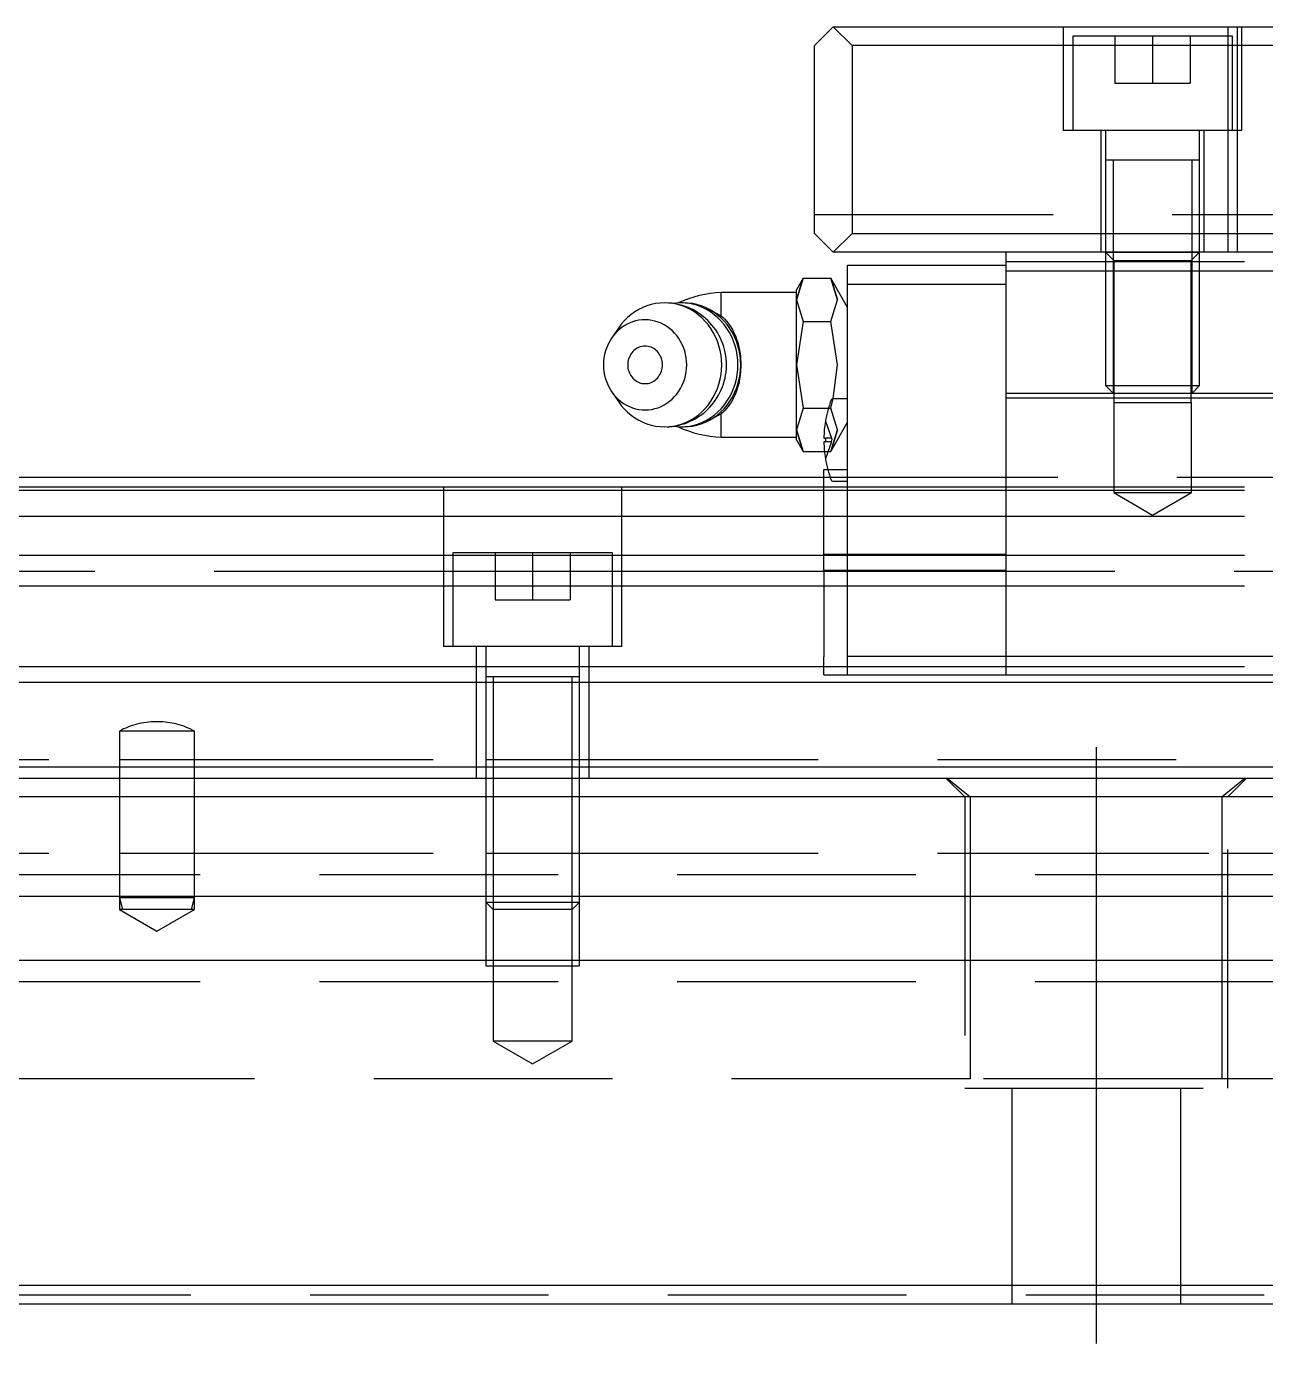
# Model space of a CAD drawing. Extents: x -12 to 975, y -350 to 120.
# Drawn here: x 233.1 to 299, y -318.2 to -247 of the extents above; entities that cross this region are included whole.
import ezdxf

# ---------------------------------------------------------------- set-up
doc = ezdxf.new("R2010")
doc.units = 0
doc.linetypes.add('CENTER', pattern=[50.8, 31.75, -6.35, 6.35, -6.35])
doc.linetypes.add('DASHED', pattern=[19.05, 12.7, -6.35])
doc.layers.get('0').update_dxf_attribs({"linetype": 'CONTINUOUS'})
doc.layers.add('CENTER', color=1, linetype='CENTER')

msp = doc.modelspace()

# ---------------------------------------------------------------- linework, layer by layer
at = {"color": 7, "linetype": 'CONTINUOUS'}
for p, q in [((276, -247.04), (275, -248.04)), ((277, -248.04), (276, -247.04)), ((276, -247.04), (424, -247.04)), ((275, -258.04), (275, -248.04)), ((277, -248.04), (277, -258.04)), ((423, -248.04), (277, -248.04)), ((275, -258.04), (276, -259.04)), ((276, -259.04), (277, -258.04)), ((277, -258.04), (423, -258.04)), ((424, -259.04), (276, -259.04)), ((285.2, -260.04), (285.2, -259.04)), ((276.768, -259.74), (285.2, -259.74)), ((276.768, -260.74), (276.768, -259.74)), ((285.2, -266.54), (285.2, -260.04)), ((285.2, -260.04), (332.8, -260.04)), ((274.4, -260.421), (274.043, -261.04)), ((274.4, -260.421), (274.043, -261.576)), ((274.043, -261.576), (274.043, -261.04)), ((274.401, -260.42), (274.4, -260.421)), ((274.4, -260.421), (275.865, -260.421)), ((276.222, -261.04), (275.865, -260.421)), ((276.222, -261.576), (275.865, -260.421)), ((276.768, -261.985), (276.222, -261.04)), ((276.768, -260.74), (285.2, -260.74)), ((276.768, -280.54), (276.768, -260.74)), ((266.312, -261.83), (266.083, -261.899)), ((266.545, -261.78), (266.312, -261.83)), ((266.781, -261.75), (266.545, -261.78)), ((267.018, -261.74), (266.781, -261.75)), ((267.258, -261.75), (267.018, -261.74)), ((267.256, -261.749), (267.188, -261.744)), ((267.42, -261.764), (267.256, -261.749)), ((267.495, -261.781), (267.258, -261.75)), ((267.583, -261.789), (267.42, -261.764)), ((267.878, -261.74), (267.466, -261.77)), ((267.73, -261.831), (267.495, -261.781)), ((267.744, -261.821), (267.583, -261.789)), ((267.961, -261.901), (267.73, -261.831)), ((267.904, -261.861), (267.744, -261.821)), ((268.117, -261.75), (267.878, -261.74)), ((268.031, -261.74), (267.878, -261.74)), ((268.271, -261.75), (268.031, -261.74)), ((268.355, -261.781), (268.117, -261.75)), ((268.508, -261.781), (268.271, -261.75)), ((268.59, -261.831), (268.355, -261.781)), ((268.743, -261.831), (268.508, -261.781)), ((268.82, -261.902), (268.59, -261.831)), ((268.973, -261.902), (268.743, -261.831)), ((274.043, -261.19), (270.043, -261.19)), ((270.043, -262.427), (270.043, -261.19)), ((274.043, -265.04), (274.043, -261.576)), ((274.043, -261.576), (274.4, -262.731)), ((275.865, -262.731), (276.222, -261.576)), ((265.051, -262.519), (264.876, -262.693)), ((265.238, -262.361), (265.051, -262.519)), ((265.436, -262.219), (265.238, -262.361)), ((265.644, -262.094), (265.436, -262.219)), ((265.86, -261.987), (265.644, -262.094)), ((266.083, -261.899), (265.86, -261.987)), ((268.062, -261.909), (267.904, -261.861)), ((268.185, -261.991), (267.961, -261.901)), ((268.217, -261.965), (268.062, -261.909)), ((268.403, -262.1), (268.185, -261.991)), ((268.369, -262.029), (268.217, -261.965)), ((268.518, -262.1), (268.369, -262.029)), ((268.612, -262.226), (268.403, -262.1)), ((268.663, -262.179), (268.518, -262.1)), ((268.811, -262.37), (268.612, -262.226)), ((268.805, -262.265), (268.663, -262.179)), ((268.941, -262.358), (268.805, -262.265)), ((268.999, -262.531), (268.811, -262.37)), ((269.045, -261.991), (268.82, -261.902)), ((269.073, -262.458), (268.941, -262.358)), ((269.198, -261.991), (268.973, -261.902)), ((269.174, -262.706), (268.999, -262.531)), ((269.262, -262.1), (269.045, -261.991)), ((269.2, -262.564), (269.073, -262.458)), ((269.415, -262.1), (269.198, -261.991)), ((269.471, -262.226), (269.262, -262.1)), ((269.282, -262.031), (270.043, -262.427)), ((269.624, -262.226), (269.415, -262.1)), ((269.67, -262.37), (269.471, -262.226)), ((269.823, -262.37), (269.624, -262.226)), ((269.858, -262.531), (269.67, -262.37)), ((270.011, -262.531), (269.823, -262.37)), ((270.034, -262.707), (269.858, -262.531)), ((270.187, -262.707), (270.011, -262.531)), ((270.043, -262.427), (270.141, -262.518)), ((270.141, -262.518), (270.234, -262.614)), ((264.565, -263.081), (264.201, -263.615)), ((264.556, -263.205), (264.428, -263.332)), ((264.693, -263.089), (264.556, -263.205)), ((264.713, -262.88), (264.565, -263.081)), ((264.838, -262.986), (264.693, -263.089)), ((264.876, -262.693), (264.713, -262.88)), ((264.99, -262.895), (264.838, -262.986)), ((265.148, -262.818), (264.99, -262.895)), ((265.312, -262.753), (265.148, -262.818)), ((265.479, -262.703), (265.312, -262.753)), ((265.649, -262.668), (265.479, -262.703)), ((265.822, -262.647), (265.649, -262.668)), ((265.995, -262.64), (265.822, -262.647)), ((266.169, -262.648), (265.995, -262.64)), ((266.341, -262.671), (266.169, -262.648)), ((266.511, -262.708), (266.341, -262.671)), ((266.678, -262.76), (266.511, -262.708)), ((266.841, -262.826), (266.678, -262.76)), ((266.998, -262.905), (266.841, -262.826)), ((267.149, -262.997), (266.998, -262.905)), ((267.293, -263.102), (267.149, -262.997)), ((267.43, -263.219), (267.293, -263.102)), ((267.557, -263.347), (267.43, -263.219)), ((269.337, -262.897), (269.174, -262.706)), ((269.321, -262.676), (269.2, -262.564)), ((269.437, -262.795), (269.321, -262.676)), ((269.485, -263.1), (269.337, -262.897)), ((269.546, -262.919), (269.437, -262.795)), ((269.618, -263.316), (269.485, -263.1)), ((269.65, -263.048), (269.546, -262.919)), ((269.746, -263.182), (269.65, -263.048)), ((269.836, -263.321), (269.746, -263.182)), ((270.197, -262.897), (270.034, -262.707)), ((270.35, -262.897), (270.187, -262.707)), ((270.345, -263.1), (270.197, -262.897)), ((270.234, -262.614), (270.322, -262.714)), ((270.322, -262.714), (270.406, -262.818)), ((270.478, -263.316), (270.345, -263.1)), ((270.498, -263.1), (270.35, -262.897)), ((270.406, -262.818), (270.485, -262.927)), ((270.485, -262.927), (270.562, -263.044)), ((270.631, -263.316), (270.498, -263.1)), ((270.562, -263.044), (270.633, -263.166)), ((270.633, -263.166), (270.699, -263.292)), ((274.4, -262.731), (274.043, -265.04)), ((274.4, -262.731), (275.865, -262.731)), ((276.222, -265.04), (275.865, -262.731)), ((264.015, -263.939), (263.941, -264.112)), ((264.102, -263.773), (264.015, -263.939)), ((264.201, -263.615), (264.102, -263.773)), ((264.309, -263.469), (264.201, -263.615)), ((264.428, -263.332), (264.309, -263.469)), ((267.674, -263.485), (267.557, -263.347)), ((267.782, -263.633), (267.674, -263.485)), ((267.878, -263.789), (267.782, -263.633)), ((267.962, -263.953), (267.878, -263.789)), ((268.035, -264.124), (267.962, -263.953)), ((269.735, -263.542), (269.618, -263.316)), ((269.835, -263.777), (269.735, -263.542)), ((269.918, -264.02), (269.835, -263.777)), ((269.918, -263.464), (269.836, -263.321)), ((269.993, -263.611), (269.918, -263.464)), ((270.061, -263.762), (269.993, -263.611)), ((270.121, -263.916), (270.061, -263.762)), ((270.173, -264.072), (270.121, -263.916)), ((270.595, -263.542), (270.478, -263.316)), ((270.695, -263.777), (270.595, -263.542)), ((270.748, -263.542), (270.631, -263.316)), ((270.778, -264.02), (270.695, -263.777)), ((270.699, -263.292), (270.76, -263.423)), ((270.848, -263.777), (270.748, -263.542)), ((270.76, -263.423), (270.816, -263.557)), ((270.816, -263.557), (270.859, -263.672)), ((270.931, -264.02), (270.848, -263.777)), ((270.859, -263.672), (270.897, -263.789)), ((270.897, -263.789), (270.932, -263.909)), ((270.932, -263.909), (270.964, -264.03)), ((263.796, -264.66), (263.775, -264.85)), ((263.831, -264.473), (263.796, -264.66)), ((263.879, -264.29), (263.831, -264.473)), ((263.941, -264.112), (263.879, -264.29)), ((265.148, -264.617), (265.117, -264.698)), ((265.185, -264.54), (265.148, -264.617)), ((265.229, -264.466), (265.185, -264.54)), ((265.278, -264.397), (265.229, -264.466)), ((265.332, -264.333), (265.278, -264.397)), ((265.391, -264.274), (265.332, -264.333)), ((265.455, -264.221), (265.391, -264.274)), ((265.523, -264.174), (265.455, -264.221)), ((265.595, -264.134), (265.523, -264.174)), ((265.669, -264.1), (265.595, -264.134)), ((265.746, -264.074), (265.669, -264.1)), ((265.825, -264.055), (265.746, -264.074)), ((265.905, -264.044), (265.825, -264.055)), ((265.985, -264.04), (265.905, -264.044)), ((266.066, -264.044), (265.985, -264.04)), ((266.146, -264.055), (266.066, -264.044)), ((266.224, -264.074), (266.146, -264.055)), ((266.301, -264.1), (266.224, -264.074)), ((266.376, -264.134), (266.301, -264.1)), ((266.447, -264.174), (266.376, -264.134)), ((266.515, -264.221), (266.447, -264.174)), ((266.579, -264.274), (266.515, -264.221)), ((266.639, -264.333), (266.579, -264.274)), ((266.693, -264.397), (266.639, -264.333)), ((266.742, -264.466), (266.693, -264.397)), ((266.785, -264.54), (266.742, -264.466)), ((266.823, -264.617), (266.785, -264.54)), ((266.853, -264.698), (266.823, -264.617)), ((268.095, -264.3), (268.035, -264.124)), ((268.142, -264.481), (268.095, -264.3)), ((268.175, -264.666), (268.142, -264.481)), ((268.196, -264.852), (268.175, -264.666)), ((269.983, -264.27), (269.918, -264.02)), ((270.03, -264.524), (269.983, -264.27)), ((270.058, -264.781), (270.03, -264.524)), ((270.218, -264.231), (270.173, -264.072)), ((270.254, -264.391), (270.218, -264.231)), ((270.283, -264.554), (270.254, -264.391)), ((270.303, -264.717), (270.283, -264.554)), ((270.843, -264.27), (270.778, -264.02)), ((270.889, -264.524), (270.843, -264.27)), ((270.918, -264.781), (270.889, -264.524)), ((270.996, -264.27), (270.931, -264.02)), ((270.964, -264.03), (270.991, -264.154)), ((270.991, -264.154), (271.015, -264.28)), ((271.043, -264.524), (270.996, -264.27)), ((271.015, -264.28), (271.039, -264.43)), ((271.039, -264.43), (271.057, -264.58)), ((271.071, -264.781), (271.043, -264.524)), ((271.057, -264.58), (271.07, -264.733)), ((263.775, -264.85), (263.768, -265.04)), ((263.768, -265.04), (263.775, -265.23)), ((263.775, -265.23), (263.796, -265.42)), ((265.065, -264.953), (265.061, -265.04)), ((265.061, -265.04), (265.065, -265.127)), ((265.075, -264.866), (265.065, -264.953)), ((265.065, -265.127), (265.075, -265.214)), ((265.093, -264.781), (265.075, -264.866)), ((265.075, -265.214), (265.093, -265.299)), ((265.117, -264.698), (265.093, -264.781)), ((265.093, -265.299), (265.117, -265.382)), ((265.117, -265.382), (265.148, -265.463)), ((266.823, -265.463), (266.853, -265.382)), ((266.878, -264.781), (266.853, -264.698)), ((266.853, -265.382), (266.878, -265.299)), ((266.895, -264.866), (266.878, -264.781)), ((266.878, -265.299), (266.895, -265.214)), ((266.906, -264.953), (266.895, -264.866)), ((266.895, -265.214), (266.906, -265.127)), ((266.909, -265.04), (266.906, -264.953)), ((266.906, -265.127), (266.909, -265.04)), ((268.175, -265.414), (268.196, -265.228)), ((268.203, -265.04), (268.196, -264.852)), ((268.196, -265.228), (268.203, -265.04)), ((270.03, -265.556), (270.058, -265.299)), ((270.067, -265.04), (270.058, -264.781)), ((270.058, -265.299), (270.067, -265.04)), ((270.296, -265.424), (270.311, -265.261)), ((270.315, -264.88), (270.303, -264.717)), ((270.311, -265.261), (270.318, -265.097)), ((270.319, -265.04), (270.315, -264.88)), ((270.318, -265.097), (270.319, -265.04)), ((270.889, -265.556), (270.918, -265.299)), ((270.927, -265.04), (270.918, -264.781)), ((270.918, -265.299), (270.927, -265.04)), ((271.043, -265.556), (271.071, -265.299)), ((271.073, -265.296), (271.064, -265.424)), ((271.07, -264.733), (271.077, -264.886)), ((271.08, -265.04), (271.071, -264.781)), ((271.071, -265.299), (271.08, -265.04)), ((271.078, -265.168), (271.073, -265.296)), ((271.077, -264.886), (271.08, -265.04)), ((271.08, -265.043), (271.078, -265.168)), ((271.08, -265.04), (271.08, -265.043)), ((274.043, -268.504), (274.043, -265.04)), ((274.043, -265.04), (274.4, -267.349)), ((276, -266.838), (276.222, -265.04)), ((263.796, -265.42), (263.831, -265.607)), ((263.831, -265.607), (263.879, -265.79)), ((263.879, -265.79), (263.941, -265.968)), ((263.941, -265.968), (264.015, -266.141)), ((265.148, -265.463), (265.185, -265.54)), ((265.185, -265.54), (265.229, -265.614)), ((265.229, -265.614), (265.278, -265.683)), ((265.278, -265.683), (265.332, -265.747)), ((265.332, -265.747), (265.391, -265.806)), ((265.391, -265.806), (265.455, -265.859)), ((265.455, -265.859), (265.523, -265.906)), ((265.523, -265.906), (265.595, -265.946)), ((265.595, -265.946), (265.669, -265.98)), ((265.669, -265.98), (265.746, -266.006)), ((265.746, -266.006), (265.825, -266.025)), ((265.825, -266.025), (265.905, -266.036)), ((265.905, -266.036), (265.985, -266.04)), ((265.985, -266.04), (266.066, -266.036)), ((266.066, -266.036), (266.146, -266.025)), ((266.146, -266.025), (266.224, -266.006)), ((266.224, -266.006), (266.301, -265.98)), ((266.301, -265.98), (266.376, -265.946)), ((266.376, -265.946), (266.447, -265.906)), ((266.447, -265.906), (266.515, -265.859)), ((266.515, -265.859), (266.579, -265.806)), ((266.579, -265.806), (266.639, -265.747)), ((266.639, -265.747), (266.693, -265.683)), ((266.693, -265.683), (266.742, -265.614)), ((266.742, -265.614), (266.785, -265.54)), ((266.785, -265.54), (266.823, -265.463)), ((267.962, -266.127), (268.035, -265.956)), ((268.035, -265.956), (268.095, -265.78)), ((268.095, -265.78), (268.142, -265.599)), ((268.142, -265.599), (268.175, -265.414)), ((269.835, -266.303), (269.918, -266.06)), ((269.918, -266.06), (269.983, -265.81)), ((269.983, -265.81), (270.03, -265.556)), ((270.102, -266.216), (270.156, -266.062)), ((270.156, -266.062), (270.203, -265.905)), ((270.203, -265.905), (270.242, -265.746)), ((270.242, -265.746), (270.273, -265.586)), ((270.273, -265.586), (270.296, -265.424)), ((270.695, -266.303), (270.778, -266.06)), ((270.778, -266.06), (270.843, -265.81)), ((270.843, -265.81), (270.889, -265.556)), ((270.848, -266.303), (270.931, -266.06)), ((270.952, -266.099), (270.912, -266.243)), ((270.931, -266.06), (270.996, -265.81)), ((270.986, -265.951), (270.952, -266.099)), ((271.015, -265.8), (270.986, -265.951)), ((270.996, -265.81), (271.043, -265.556)), ((271.035, -265.675), (271.015, -265.8)), ((271.051, -265.55), (271.035, -265.675)), ((271.064, -265.424), (271.051, -265.55)), ((264.015, -266.141), (264.102, -266.307)), ((264.102, -266.307), (264.201, -266.465)), ((264.201, -266.465), (264.309, -266.611)), ((264.201, -266.465), (264.565, -266.999)), ((264.309, -266.611), (264.428, -266.748)), ((264.428, -266.748), (264.556, -266.875)), ((267.43, -266.861), (267.557, -266.733)), ((267.557, -266.733), (267.674, -266.595)), ((267.674, -266.595), (267.782, -266.447)), ((267.782, -266.447), (267.878, -266.291)), ((267.878, -266.291), (267.962, -266.127)), ((269.485, -266.98), (269.618, -266.764)), ((269.618, -266.764), (269.735, -266.538)), ((269.721, -266.934), (269.811, -266.798)), ((269.735, -266.538), (269.835, -266.303)), ((269.811, -266.798), (269.895, -266.658)), ((269.895, -266.658), (269.971, -266.514)), ((269.971, -266.514), (270.04, -266.367)), ((270.04, -266.367), (270.102, -266.216)), ((270.345, -266.98), (270.478, -266.764)), ((270.478, -266.764), (270.595, -266.538)), ((270.498, -266.98), (270.631, -266.764)), ((270.595, -266.538), (270.695, -266.303)), ((270.631, -266.764), (270.748, -266.538)), ((270.699, -266.788), (270.633, -266.914)), ((270.76, -266.657), (270.699, -266.788)), ((270.748, -266.538), (270.848, -266.303)), ((270.816, -266.523), (270.76, -266.657)), ((270.867, -266.385), (270.816, -266.523)), ((270.912, -266.243), (270.867, -266.385)), ((285.2, -266.54), (332.8, -266.54)), ((285.2, -266.79), (285.2, -266.54)), ((285.2, -280.54), (285.2, -266.79)), ((285.2, -266.79), (332.8, -266.79)), ((264.556, -266.875), (264.693, -266.991)), ((264.565, -266.999), (264.713, -267.2)), ((264.693, -266.991), (264.838, -267.094)), ((264.713, -267.2), (264.876, -267.387)), ((264.838, -267.094), (264.99, -267.185)), ((264.876, -267.387), (265.051, -267.561)), ((264.99, -267.185), (265.148, -267.262)), ((265.148, -267.262), (265.312, -267.327)), ((265.312, -267.327), (265.479, -267.377)), ((265.479, -267.377), (265.649, -267.412)), ((265.649, -267.412), (265.822, -267.433)), ((265.822, -267.433), (265.995, -267.44)), ((265.995, -267.44), (266.169, -267.432)), ((266.169, -267.432), (266.341, -267.409)), ((266.341, -267.409), (266.511, -267.372)), ((266.511, -267.372), (266.678, -267.32)), ((266.678, -267.32), (266.841, -267.254)), ((266.841, -267.254), (266.998, -267.175)), ((266.998, -267.175), (267.149, -267.083)), ((267.149, -267.083), (267.293, -266.978)), ((267.293, -266.978), (267.43, -266.861)), ((268.999, -267.549), (269.174, -267.373)), ((269.174, -267.373), (269.337, -267.183)), ((269.177, -267.537), (269.297, -267.427)), ((269.297, -267.427), (269.412, -267.312)), ((269.337, -267.183), (269.485, -266.98)), ((269.412, -267.312), (269.521, -267.191)), ((269.521, -267.191), (269.624, -267.065)), ((269.624, -267.065), (269.721, -266.934)), ((269.858, -267.549), (270.034, -267.373)), ((270.011, -267.549), (270.187, -267.373)), ((270.034, -267.373), (270.197, -267.183)), ((270.234, -267.466), (270.141, -267.562)), ((270.187, -267.373), (270.35, -267.183)), ((270.197, -267.183), (270.345, -266.98)), ((270.322, -267.366), (270.234, -267.466)), ((270.406, -267.262), (270.322, -267.366)), ((270.35, -267.183), (270.498, -266.98)), ((270.485, -267.153), (270.406, -267.262)), ((270.562, -267.036), (270.485, -267.153)), ((270.633, -266.914), (270.562, -267.036)), ((274.4, -267.349), (274.043, -268.504)), ((274.4, -267.349), (275.743, -267.349)), ((276.768, -266.84), (275.986, -266.84)), ((265.051, -267.561), (265.238, -267.719)), ((265.238, -267.719), (265.437, -267.861)), ((265.437, -267.861), (265.644, -267.986)), ((265.644, -267.986), (265.86, -268.093)), ((265.86, -268.093), (266.084, -268.181)), ((266.084, -268.181), (266.312, -268.25)), ((267.73, -268.249), (267.961, -268.178)), ((267.733, -268.262), (267.892, -268.222)), ((267.892, -268.222), (268.048, -268.175)), ((267.961, -268.178), (268.185, -268.089)), ((268.048, -268.175), (268.202, -268.121)), ((268.185, -268.089), (268.403, -267.98)), ((268.202, -268.121), (268.353, -268.058)), ((268.353, -268.058), (268.501, -267.989)), ((268.403, -267.98), (268.612, -267.854)), ((268.501, -267.989), (268.645, -267.912)), ((268.59, -268.249), (268.82, -268.178)), ((268.612, -267.854), (268.811, -267.71)), ((268.645, -267.912), (268.784, -267.828)), ((268.743, -268.249), (268.973, -268.178)), ((268.784, -267.828), (268.92, -267.737)), ((268.811, -267.71), (268.999, -267.549)), ((268.82, -268.178), (269.045, -268.089)), ((268.92, -267.737), (269.051, -267.64)), ((268.973, -268.178), (269.198, -268.089)), ((269.045, -268.089), (269.262, -267.98)), ((269.051, -267.64), (269.177, -267.537)), ((269.198, -268.089), (269.415, -267.98)), ((269.262, -267.98), (269.471, -267.854)), ((270.043, -267.653), (269.283, -268.049)), ((269.415, -267.98), (269.624, -267.854)), ((269.471, -267.854), (269.67, -267.71)), ((269.624, -267.854), (269.823, -267.71)), ((269.67, -267.71), (269.858, -267.549)), ((269.823, -267.71), (270.011, -267.549)), ((270.141, -267.562), (270.043, -267.653)), ((270.043, -268.89), (270.043, -267.653)), ((266.312, -268.25), (266.545, -268.3)), ((266.545, -268.3), (266.781, -268.33)), ((266.781, -268.33), (267.019, -268.34)), ((267.019, -268.34), (267.258, -268.33)), ((267.186, -268.336), (267.247, -268.332)), ((267.247, -268.332), (267.41, -268.317)), ((267.258, -268.33), (267.496, -268.299)), ((267.41, -268.317), (267.572, -268.293)), ((267.466, -268.31), (267.878, -268.34)), ((267.496, -268.299), (267.73, -268.249)), ((267.572, -268.293), (267.733, -268.262)), ((267.878, -268.34), (268.117, -268.33)), ((267.878, -268.34), (268.031, -268.34)), ((268.031, -268.34), (268.271, -268.33)), ((268.117, -268.33), (268.355, -268.299)), ((268.271, -268.33), (268.508, -268.299)), ((268.355, -268.299), (268.59, -268.249)), ((268.508, -268.299), (268.743, -268.249)), ((270.043, -268.89), (274.043, -268.89)), ((274.043, -269.04), (274.043, -268.504)), ((274.043, -268.504), (274.4, -269.659)), ((275.502, -268.94), (275.584, -268.94)), ((275.584, -268.94), (275.584, -269.14)), ((274.043, -269.04), (274.4, -269.659)), ((275.584, -269.14), (275.502, -269.14)), ((274.4, -269.659), (274.401, -269.66)), ((274.4, -269.659), (275.533, -269.659)), ((275.5, -271.04), (28, -271.04)), ((275.5, -270.61), (275.709, -270.61)), ((275.5, -273.21), (275.5, -270.61)), ((0, -271.54), (275.5, -271.54)), ((0, -271.704), (275.5, -271.704)), ((275.986, -271.24), (276.768, -271.24)), ((0, -273.102), (275.5, -273.102)), ((275.5, -275.123), (275.5, -273.21)), ((0, -275.178), (275.5, -275.178)), ((275.5, -275.968), (275.5, -275.123)), ((275.5, -275.123), (276.768, -275.123)), ((275.5, -275.968), (275.5, -280.578)), ((275.5, -275.968), (276.768, -275.968)), ((0, -276.799), (275.5, -276.799)), ((275.5, -281.54), (275.5, -280.578)), ((276.768, -281.54), (276.768, -280.54)), ((276.768, -280.54), (285.2, -280.54)), ((285.2, -281.54), (285.2, -280.54)), ((285.2, -280.54), (332.8, -280.54)), ((0, -281.092), (275.5, -281.092)), ((275.5, -281.54), (276.768, -281.54)), ((276.768, -281.54), (285.2, -281.54)), ((285.2, -281.54), (332.8, -281.54)), ((0, -281.94), (700, -281.94)), ((0, -286.44), (700, -286.44)), ((1, -287.04), (699, -287.04)), ((698, -288.04), (2, -288.04)), ((698, -293.34), (2, -293.34)), ((698, -296.74), (2, -296.74)), ((2, -314.04), (698, -314.04)), ((699, -315.04), (1, -315.04))]:
    msp.add_line(p, q, dxfattribs=at)
at = {"color": 3, "linetype": 'DASHED'}
for p, q in [((288.25, -247.04), (288.25, -252.54)), ((288.75, -247.54), (288.75, -252.54)), ((297.25, -247.54), (288.75, -247.54)), ((291, -247.54), (291, -250.04)), ((293, -247.54), (293, -250.04)), ((295, -247.54), (295, -250.04)), ((297, -247.04), (297, -247.54)), ((297, -247.54), (297, -252.54)), ((297.25, -252.54), (297.25, -247.54)), ((297.5, -247.04), (297.5, -259.04)), ((297.75, -252.54), (297.75, -247.04)), ((291, -250.04), (293, -250.04)), ((293, -250.04), (295, -250.04)), ((288.25, -252.54), (297.75, -252.54)), ((290.25, -252.54), (290.25, -259.04)), ((290.5, -252.54), (290.5, -254.14)), ((295.5, -254.14), (295.5, -252.54)), ((295.75, -259.04), (295.75, -252.54)), ((297, -252.54), (297, -259.04)), ((290.5, -254.135), (290.5, -254.14)), ((295.5, -254.14), (290.5, -254.14)), ((295.5, -254.14), (290.5, -254.14)), ((290.5, -254.14), (290.5, -259.04)), ((290.5, -254.14), (290.5, -254.145)), ((290.9, -254.14), (290.9, -259.04)), ((295.1, -259.04), (295.1, -254.14)), ((295.5, -254.14), (295.5, -254.135)), ((295.5, -259.04), (295.5, -254.14)), ((295.5, -254.145), (295.5, -254.14)), ((275, -257.04), (425, -257.04)), ((285.2, -259.54), (332.8, -259.54)), ((290.5, -259.04), (290.938, -259.478)), ((290.5, -259.04), (290.5, -266.14)), ((290.5, -259.04), (295.5, -259.04)), ((290.9, -259.04), (290.9, -266.54)), ((290.938, -259.478), (290.938, -267.04)), ((290.938, -259.478), (295.062, -259.478)), ((295.062, -259.478), (295.5, -259.04)), ((295.062, -267.04), (295.062, -259.478)), ((295.1, -266.54), (295.1, -259.04)), ((295.5, -266.14), (295.5, -259.04)), ((274.043, -261.576), (274.4, -260.421)), ((275.865, -260.421), (276.222, -261.576)), ((290.5, -266.14), (290.9, -266.54)), ((290.5, -266.14), (295.5, -266.14)), ((295.1, -266.54), (295.5, -266.14)), ((275.743, -267.349), (275.865, -267.349)), ((275.865, -267.349), (276, -266.838)), ((276.222, -268.504), (275.865, -267.349)), ((290.933, -267.04), (290.933, -271.84)), ((290.933, -267.04), (295.067, -267.04)), ((295.067, -271.84), (295.067, -267.04)), ((275.584, -268.042), (275.9, -268.94)), ((276.222, -269.04), (276.768, -268.095)), ((274.4, -269.659), (274.043, -268.504)), ((275.9, -268.94), (275.584, -268.94)), ((276.222, -268.504), (275.865, -269.659)), ((275.865, -269.659), (276.222, -268.504)), ((275.9, -268.94), (275.935, -269.04)), ((275.9, -269.14), (275.584, -270.038)), ((275.9, -269.14), (275.584, -269.14)), ((275.865, -269.659), (276.222, -269.04)), ((275.9, -269.14), (275.935, -269.04)), ((275.533, -269.659), (275.865, -269.659)), ((275.843, -271.04), (275.5, -271.04)), ((275.709, -270.61), (276.768, -270.61)), ((276.768, -271.04), (275.843, -271.04)), ((285.2, -271.04), (276.768, -271.04)), ((307, -271.04), (285.2, -271.04)), ((255.25, -271.54), (255.25, -280.04)), ((264.75, -280.04), (264.75, -271.54)), ((275.5, -271.54), (276.768, -271.54)), ((275.5, -271.704), (276.768, -271.704)), ((276.768, -271.54), (285.2, -271.54)), ((276.768, -271.704), (285.2, -271.704)), ((285.2, -271.54), (332.8, -271.54)), ((285.2, -271.704), (332.8, -271.704)), ((290.933, -271.84), (293, -273.033)), ((290.933, -271.84), (295.067, -271.84)), ((293, -273.033), (295.067, -271.84)), ((275.5, -273.102), (276.768, -273.102)), ((276.768, -273.102), (285.2, -273.102)), ((285.2, -273.102), (332.8, -273.102)), ((255.75, -275.04), (255.75, -280.04)), ((264.25, -275.04), (255.75, -275.04)), ((258, -275.04), (258, -277.54)), ((260, -275.04), (260, -277.54)), ((262, -275.04), (262, -277.54)), ((264.25, -280.04), (264.25, -275.04)), ((275.5, -275.178), (276.768, -275.178)), ((276.768, -275.123), (285.2, -275.123)), ((276.768, -275.178), (285.2, -275.178)), ((285.2, -275.178), (332.8, -275.178)), ((255.75, -276.04), (204.25, -276.04)), ((264.25, -276.04), (255.75, -276.04)), ((275.5, -276.04), (264.25, -276.04)), ((276.768, -276.04), (275.5, -276.04)), ((276.768, -275.968), (285.2, -275.968)), ((285.2, -276.04), (276.768, -276.04)), ((367.2, -276.04), (285.2, -276.04)), ((275.5, -276.799), (276.768, -276.799)), ((276.768, -276.799), (285.2, -276.799)), ((285.2, -276.799), (332.8, -276.799)), ((258, -277.54), (260, -277.54)), ((260, -277.54), (262, -277.54)), ((264.75, -280.04), (255.25, -280.04)), ((257, -280.04), (257, -287.04)), ((257.5, -280.04), (257.5, -281.64)), ((262.5, -281.64), (262.5, -280.04)), ((263, -287.04), (263, -280.04)), ((257.5, -281.635), (257.5, -281.64)), ((262.5, -281.64), (257.5, -281.64)), ((262.5, -281.64), (257.5, -281.64)), ((257.5, -281.64), (257.5, -281.645)), ((257.5, -281.64), (257.5, -287.04)), ((257.9, -281.64), (257.9, -287.04)), ((262.1, -287.04), (262.1, -281.64)), ((262.5, -281.64), (262.5, -281.635)), ((262.5, -281.645), (262.5, -281.64)), ((262.5, -287.04), (262.5, -281.64)), ((275.5, -281.092), (276.768, -281.092)), ((276.768, -281.092), (285.2, -281.092)), ((285.2, -281.092), (332.8, -281.092)), ((238, -284.54), (238, -287.04)), ((242, -284.54), (238, -284.54)), ((240.063, -284.04), (239.937, -284.04)), ((242, -287.04), (242, -284.54)), ((202.5, -286.04), (238, -286.04)), ((238, -286.04), (242, -286.04)), ((242, -286.04), (257.5, -286.04)), ((257.5, -286.04), (257.9, -286.04)), ((257.9, -286.04), (262.1, -286.04)), ((262.1, -286.04), (262.5, -286.04)), ((262.5, -286.04), (300, -286.04)), ((238, -287.04), (238, -293.34)), ((242, -293.34), (242, -287.04)), ((257.5, -287.04), (257.5, -293.34)), ((257.5, -287.04), (257.5, -293.34)), ((257.9, -287.04), (257.9, -293.34)), ((262.1, -293.34), (262.1, -287.04)), ((262.5, -293.34), (262.5, -287.04)), ((262.5, -293.34), (262.5, -287.04)), ((282, -287.04), (283, -288.04)), ((282.063, -287.04), (283.292, -288.04)), ((297.937, -287.04), (296.708, -288.04)), ((297, -288.04), (298, -287.04)), ((283, -288.04), (283, -303.54)), ((283.292, -288.04), (283.292, -293.34)), ((296.708, -293.34), (296.708, -288.04)), ((297, -303.54), (297, -288.04)), ((202.5, -291.04), (238, -291.04)), ((238, -291.04), (242, -291.04)), ((242, -291.04), (257.5, -291.04)), ((257.5, -291.04), (257.9, -291.04)), ((257.9, -291.04), (262.1, -291.04)), ((262.1, -291.04), (262.5, -291.04)), ((262.5, -291.04), (283.292, -291.04)), ((283.292, -291.04), (296.708, -291.04)), ((296.708, -291.04), (300, -291.04)), ((699.5, -292.19), (0.5, -292.19)), ((238, -293.34), (238, -293.41)), ((238, -293.41), (238, -294.04)), ((238, -293.41), (238.169, -294.04)), ((242, -293.41), (238, -293.41)), ((241.831, -294.04), (242, -293.41)), ((242, -293.41), (242, -293.34)), ((242, -294.04), (242, -293.41)), ((257.5, -293.34), (257.5, -293.64)), ((257.5, -293.34), (257.5, -293.64)), ((257.5, -293.64), (257.9, -294.04)), ((257.5, -293.64), (257.5, -296.74)), ((257.5, -293.64), (262.5, -293.64)), ((257.9, -293.34), (257.9, -294.04)), ((262.1, -294.04), (262.1, -293.34)), ((262.1, -294.04), (262.5, -293.64)), ((262.5, -293.64), (262.5, -293.34)), ((262.5, -293.64), (262.5, -293.34)), ((262.5, -296.74), (262.5, -293.64)), ((283.292, -293.34), (283.292, -296.74)), ((296.708, -296.74), (296.708, -293.34)), ((238, -294.04), (240, -295.195)), ((242, -294.04), (238, -294.04)), ((240, -295.195), (242, -294.04)), ((257.9, -294.04), (257.9, -297.04)), ((262.1, -294.04), (257.9, -294.04)), ((262.1, -297.04), (262.1, -294.04)), ((257.5, -296.74), (257.5, -297.04)), ((257.5, -297.04), (262.5, -297.04)), ((257.9, -297.04), (257.9, -301.04)), ((262.1, -301.04), (262.1, -297.04)), ((262.5, -297.04), (262.5, -296.74)), ((283.292, -296.74), (283.292, -303.04)), ((296.708, -303.04), (296.708, -296.74)), ((699.5, -297.89), (0.5, -297.89)), ((257.9, -301.04), (260, -302.252)), ((262.1, -301.04), (257.9, -301.04)), ((260, -302.252), (262.1, -301.04)), ((283.292, -303.04), (176.708, -303.04)), ((296.708, -303.04), (283.292, -303.04)), ((403.292, -303.04), (296.708, -303.04)), ((283, -303.54), (297, -303.54)), ((285.5, -303.54), (285.5, -315.04)), ((294.5, -315.04), (294.5, -303.54)), ((0.5, -314.54), (699.5, -314.54))]:
    msp.add_line(p, q, dxfattribs=at)
at = {"color": 7, "linetype": 'CONTINUOUS'}
for centre, radius, start, end in [((270.271, -267.186), 6, 92.17859, 114.894), ((281.5, -269.04), 6, 159.14941, 170.40593), ((275.986, -266.94), 0.1, 90, 159.14941), ((281.5, -269.04), 5.999, 170.42033, 179.04489), ((270.271, -262.894), 6, 245.106, 267.82141), ((281.5, -269.04), 5.999, 180.95511, 189.57967), ((281.5, -269.04), 6, 189.59407, 200.85059), ((275.986, -271.14), 0.1, 200.85059, 270)]:
    msp.add_arc(centre, radius, start, end, dxfattribs=at)
at = {"color": 3, "linetype": 'DASHED'}
for centre, start, end in [((239.937, -288.04), 90, 118.96953), ((240.063, -288.04), 61.03047, 90)]:
    msp.add_arc(centre, 4, start, end, dxfattribs=at)
at = {"layer": 'CENTER', "color": 1, "linetype": 'CENTER'}
msp.add_line((290, -285.39), (290, -318.19), dxfattribs=at)

doc.saveas('drawing.dxf')
